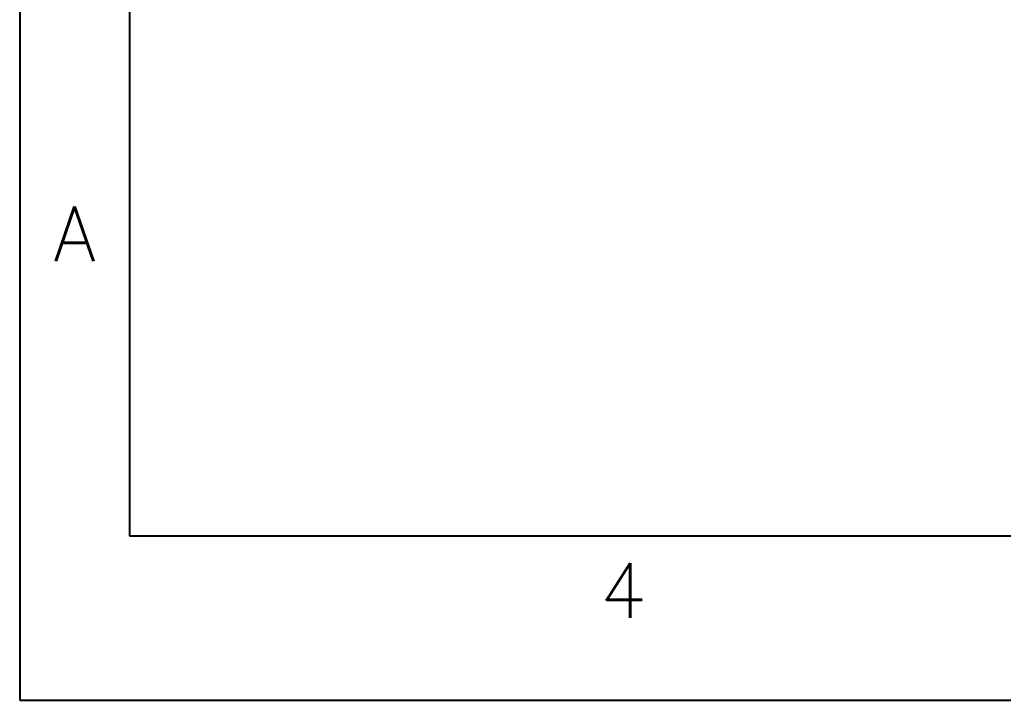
# Model space of a CAD drawing. Header units: inches. Extents: x -3457 to 3579, y -2730 to 2631.
# Drawn here: x -3457 to -1955, y -2730 to -1691 of the extents above; entities that cross this region are included whole.
import ezdxf
from ezdxf.enums import TextEntityAlignment as Align

# ---------------------------------------------------------------- set-up
doc = ezdxf.new("R2010")
doc.units = ezdxf.units.IN
doc.header["$MEASUREMENT"] = 0
doc.layers.add('Title Block', color=7, linetype='Continuous')
doc.styles.add('Roman', font='romans')

# ---------------------------------------------------------------- blocks, each defined once
blk = doc.blocks.new('ANSI_border_C')
at = {"layer": 'Title Block'}
for p, q in [((0, 16), (0, 0)), ((0.5, 15.25), (0.5, 0.75)), ((0.5, 0.75), (20.5, 0.75)), ((0, 0), (21, 0))]:
    blk.add_line(p, q, dxfattribs=at)
at = {"layer": 'Title Block', "style": 'Roman'}
for s, p in [('A', (0.25, 2.125)), ('4', (2.75, 0.5))]:
    blk.add_text(s, height=0.25, dxfattribs=at).set_placement(p, align=Align.MIDDLE_CENTER)

msp = doc.modelspace()

# ---------------------------------------------------------------- block references
at = {"xscale": 335.062265514707, "yscale": 335.062265514707, "zscale": 335.062265514707}
msp.add_blockref('ANSI_border_C', (-3456.9, -2729.7), dxfattribs=at)

doc.saveas('drawing.dxf')
